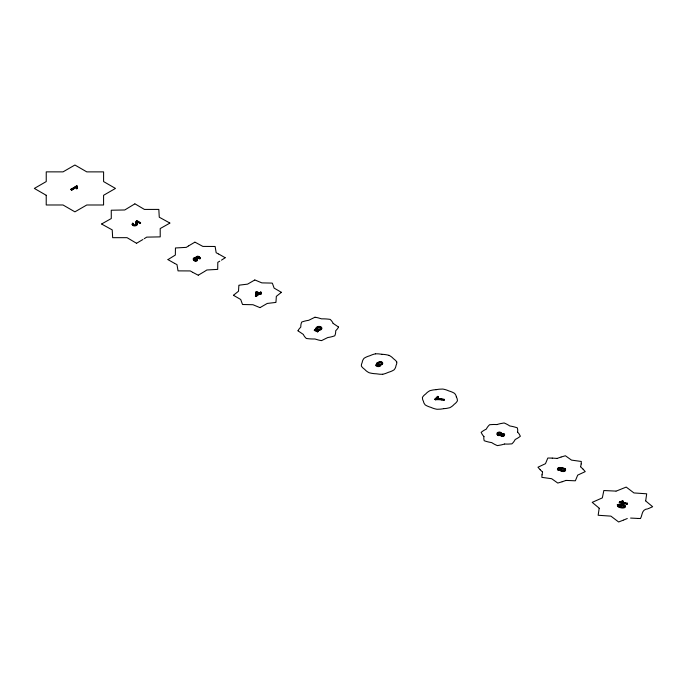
<?xml version="1.0" encoding="UTF-8"?>
<svg xmlns="http://www.w3.org/2000/svg" width="687" height="687" viewBox="0 0 687 687"><rect width="100%" height="100%" fill="white"/><g stroke="black" fill="none" stroke-linecap="round" stroke-linejoin="round"><path stroke-width="1.03" d="M317.102 328.025C320.108 331.649 323.036 325.638 317.171 326.883L317.171 327.347C323.955 326.273 318.536 332.663 317.102 328.025L316.269 327.751L314.345 330.456L317.626 331.881L318.21 331.435L315.573 329.82L316.561 328.644L315.573 330.284L318.21 331.435M382.616 363.483L382.607 363.586A3.134 1.812 0 0 1 382.075 364.479L381.345 364.926A2.43 1.4 0 0 1 380.443 365.166A2.593 1.503 0 0 1 379.954 365.201A2.198 1.271 0 0 1 379.044 365.106L378.623 364.977A2.43 1.4 0 0 1 377.721 364.393A2.276 1.314 0 0 1 377.584 363.912M382.616 363.011L382.607 363.114A3.134 1.812 0 0 1 382.075 364.007L381.345 364.462A2.43 1.4 0 0 1 380.443 364.694A2.593 1.503 0 0 1 379.954 364.737A2.198 1.271 0 0 1 379.044 364.634L378.623 364.505A2.379 1.374 0 0 1 377.79 363.955A2.276 1.314 0 0 1 377.584 363.449M317.102 328.523L316.269 328.214L314.345 330.456M581.176 463.914L581.314 461.466L571.498 460.11L565.401 455.764L561.185 457.001M542.026 474.837L541.863 477.362L551.678 478.719L557.775 483.055L561.992 481.819M581.168 464.026L580.661 466.713M542.034 474.803L542.558 472.115M500.574 434.785C500.857 437.336 506.748 435.257 503.906 433.488C498.41 433.634 506.13 433.128 504.232 435.824C503.262 436.666 500.96 436.692 500.565 435.438C500.694 434.21 497.92 435.936 497.062 434.459C495.516 431.754 502.231 430.955 501.647 433.986M261 293.675L259.549 293.675L256.071 296.509L255.435 296.2L256.019 291.949L256.62 291.537L259.368 292.877L260.656 292.009L261.429 292.387L260.15 293.727L261 294.148L260.15 293.263L260.15 293.727M255.435 296.2L256.019 291.949M256.354 295.41L256.783 292.327L258.767 293.761L256.354 295.41L258.767 293.289M645.694 500.763L646.69 493.807L633.938 492.94L626.209 487.083L616.153 491.136M599.184 508.311L598.154 515.259L610.906 516.135L618.635 521.983L623.367 520.136M501.639 433.574C497.757 429.504 494.64 437.507 500.583 435.206M627.36 503.691L621.374 502.446L621.374 501.982L627.36 503.219L627.36 503.691L627.025 504.232L619.348 502.635L619.562 501.819A5.015 2.894 0 0 0 622.207 500.909M619.348 502.635L619.562 501.819M627.025 504.232L627.36 503.219M565.324 470.226L564.912 470.604A2.336 1.348 0 0 1 564.345 470.878A2.645 1.529 0 0 1 563.555 471.076M565.324 470.689L564.912 471.076A2.336 1.348 0 0 1 564.345 471.351A2.645 1.529 0 0 1 563.555 471.54M197.375 258.767A2.087 1.202 0 0 1 196.748 258.183C196.164 256.105 200.793 256.732 198.998 258.724C202.364 258.99 198.406 254.774 196.456 256.603C194.842 257.067 196.911 259.334 197.495 258.827L197.495 258.364L196.98 258.776M558.608 470.466L559.089 469.513L558.608 470.466L557.81 470.045A2.009 1.159 0 0 1 557.475 469.273L558.033 468.465A2.508 1.443 0 0 1 559.364 467.941L561.932 468.208M434.965 399.07L435.652 399.774L434.965 399.07L437.722 396.365L438.572 396.657L436.494 399.173A11.842 6.836 0 0 1 444.257 399.868L444.283 399.379A11.842 6.836 0 0 0 436.511 398.769M434.965 399.542L437.722 396.365M438.572 396.657L436.494 399.173M441.552 399.886A10.906 6.295 0 0 1 443.742 400.375L444.283 399.379M443.742 400.375L444.283 399.843M199.917 258.982C201.643 256.629 195.031 255.873 195.984 258.252C190.29 257.178 194.842 263.679 197.272 260.27L193.863 259.351L194.55 260.425L197.272 260.734M199.05 258.681C200.261 257.797 197.727 256.62 196.808 257.771A2.087 1.202 0 0 0 197.375 258.303M233.511 295.221L238.501 291.228L238.87 285.268A38.961 22.491 0 0 1 239.909 285.071L247.578 284.143L254.722 280.021M281.395 292.327L276.329 296.372L275.959 302.332A38.961 22.491 0 0 1 274.92 302.529L267.243 303.448L260.098 307.578M377.498 363.423L376.751 365.372L378.443 366.042A1.984 1.142 0 0 0 379.215 365.742L380.014 366.111L379.233 365.286A1.984 1.142 0 0 1 378.46 365.596L376.751 364.9L377.575 363.354M317.626 331.881L318.21 330.971M136.035 223.086A13.792 7.961 0 0 1 136.206 224.417C135.674 226.616 131.492 224.967 133.527 223.395C128.246 224.778 139.65 227.758 136.953 222.141A4.01 2.31 0 0 1 136.988 221.463L139.925 223.095L140.595 222.682L136.67 220.493L136.009 221.875L136.61 220.536M132.703 223.026C129.869 226.882 139.495 227.088 136.945 222.562A4.01 2.31 0 0 1 136.988 221.935M256.019 292.422L256.62 291.537M256.62 292.009L259.368 293.349L260.656 292.009M256.071 296.509L259.549 293.675M260.15 293.263L261.429 292.387M259.549 294.139L261 294.148M168.057 259.54L175.348 255.049L175.451 247.973L186.306 247.363L188.401 246.006M225.216 257.737L221.472 260.141M204.752 271.348L206.847 269.991L217.702 269.381L217.805 262.305L219.771 261.172M133.527 223.395C131.724 224.881 136.095 225.877 136.181 223.945A13.792 7.961 0 0 0 136.035 222.614L135.974 221.901L136.069 222.614M188.607 245.877L194.782 242.228M204.194 271.691L198.371 275.126M144.244 238.681L146.726 237.127L160.226 236.878L160.191 228.565L169.921 223.095M380.014 365.647L379.344 365.973A2.061 1.194 0 0 1 377.773 366.094L376.304 365.527A2.37 1.365 0 0 1 375.909 365.106L376.965 362.848L379.877 361.594A2.439 1.408 0 0 1 380.701 361.645L381.646 361.92A2.396 1.383 0 0 1 382.625 363.011M380.014 366.111L379.344 366.437A2.061 1.194 0 0 1 377.773 366.557L376.304 365.999A2.37 1.365 0 0 1 375.909 365.57L376.965 363.32L379.877 362.058A2.439 1.408 0 0 1 380.701 362.109L381.646 362.392A2.396 1.383 0 0 1 382.625 363.483M142.922 239.497L136.739 243.172M137.005 221.463L139.925 223.558L140.595 222.682M70.916 189.269L76.755 185.868L77.219 186.134A5.101 2.946 0 0 0 77.545 187.929L76.772 188.822A6.295 3.633 0 0 1 76.188 187.499L76.188 187.036L71.637 190.153L70.916 189.269L71.637 189.681M70.916 189.741L76.755 185.868M71.637 190.153L76.188 187.499M76.772 188.822L77.459 187.955M134.746 203.927L124.759 209.973L111.26 210.222L111.285 218.535L101.745 223.91M197.272 260.27C193.622 262.632 191.141 256.595 196.01 257.823M648.614 508.526L652.65 506.723L645.634 500.909M647.987 508.801C641.383 509.325 642.663 514.872 640.456 518.53M627.283 518.53L623.676 520.016M314.878 317.265L308.686 320.314A23.006 13.285 0 0 0 301.722 322.048A30.4 17.553 0 0 0 300.82 327.012L299.188 328.858A27.944 16.136 0 0 0 298.021 330.773M321.619 340.58L327.811 337.523A23.006 13.285 0 0 0 334.775 335.788A30.4 17.553 0 0 0 335.668 330.825L337.377 328.91A28.519 16.471 0 0 0 338.519 327.046M557.114 458.435L560.987 457.07M566.062 480.393L562.189 481.759M559.639 467.976L558.368 468.68L559.02 469.487M623.598 506.954L621.812 506.851A12.701 7.334 0 0 1 619.726 506.396L618.652 505.967A1.417 0.816 0 0 1 619.373 504.602C624.56 503.382 628.682 508.99 621.082 507.813C618.36 507.839 615.612 504.481 619.279 506.92C622.697 509.093 629.627 505.752 622.053 504.301C618.996 503.442 613.225 506.01 621.16 504.765A12.272 7.085 0 0 1 623.255 505.22L624.389 505.701A1.46 0.842 0 0 1 623.624 507.006M623.598 507.427L621.812 507.324A12.701 7.334 0 0 1 619.726 506.869L618.592 506.388A1.417 0.816 0 0 1 619.373 505.074M559.579 467.907L562.206 468.13A12.632 7.291 0 0 1 563.22 468.379L565.092 469.204A2.645 1.529 0 0 1 565.324 470.698M619.399 505.125L621.16 505.237A12.272 7.085 0 0 1 623.255 505.684L624.389 506.173A1.46 0.842 0 0 1 623.624 507.47M640.086 518.513L639.357 518.487M638.987 518.47L637.699 518.419M552.202 458.109L547.822 458.023L545.478 463.691L537.955 467.212L540.085 469.659M552.262 458.109L556.917 458.401M637.321 518.41L630.589 518.067M615.887 491.102L603.847 490.527L602.336 497.886L592.203 502.352L599.201 508.174M566.26 480.419L575.354 480.806L577.698 475.129L585.23 471.617L583.083 469.178M381.895 354.286L378.7 353.891A17.999 10.391 0 0 0 375.463 353.839M623.186 501.132L622.276 500.943L622.276 501.407L623.186 501.596L623.186 501.132A6.192 3.572 0 0 1 621.374 501.982M619.348 502.171L627.025 503.769M196.001 258.252C192.171 259.343 194.868 258.329 196.954 259.222M561.932 468.671C560.738 467.924 556.942 468.663 559.089 469.985M437.722 396.837L438.572 397.12M254.868 279.952L261.867 282.881L272.189 283.096A38.961 22.491 0 0 1 272.533 283.688L274.13 288.119L281.275 292.25M259.961 307.639L252.953 304.719L242.631 304.504A38.961 22.491 0 0 1 242.296 303.903L240.699 299.472L233.46 295.307M198.998 258.26L199.848 258.57M558.608 470.002L557.81 469.573A2.009 1.159 0 0 1 557.475 468.809L558.033 468.002A2.508 1.443 0 0 1 559.364 467.469L562.206 467.658A12.632 7.291 0 0 1 563.22 467.916L565.092 468.732M314.345 329.983L317.626 331.417M132.703 223.49L133.527 223.868M260.656 292.473L261.429 292.851M258.767 293.761L256.783 292.327M255.435 295.728L256.071 296.045M194.945 242.142L202.863 246.418L215.125 246.478L216.173 252.747L218.526 253.958M198.208 275.212L192.695 272.31M174.601 263.379L176.98 264.607L178.036 270.876L190.29 270.936L192.283 272.078M218.741 254.07L225.07 257.642M174.378 263.258L167.954 259.634M333.152 323.405L338.442 326.969M136.67 220.965L140.595 223.155M169.732 222.974L159.264 217.212L158.826 209.415L144.433 209.432L134.944 203.824M76.755 186.34L77.219 186.598A5.101 2.946 0 0 0 77.545 188.401M136.541 243.284L127.052 237.668L112.659 237.685L112.221 229.896L101.573 224.022M298.012 330.842L303.345 334.44A23.006 13.285 0 0 0 306.35 338.468A30.4 17.553 0 0 0 314.947 338.983L318.27 339.962A28.519 16.471 0 0 0 321.499 340.623M580.609 466.834L582.971 469.066M542.558 472.021L540.197 469.771M136.069 223.077L135.992 222.631M562.112 468.723L562.112 468.251A2.405 1.383 0 0 0 561.09 468.457A2.241 1.297 0 0 0 560.403 468.946M379.233 365.286L379.233 365.759M317.969 327.295L317.969 327.768M316.269 327.751L316.269 328.214M315.573 329.82L315.573 330.284M260.399 294.088L260.399 294.56M259.368 292.877L259.368 293.349M196.637 259.823L196.637 260.287M139.925 223.095L139.925 223.558M77.219 186.134L77.219 186.598M483.966 436.606A26.819 15.483 0 0 0 483.811 438.71L484.18 440.719A28.141 16.248 0 0 0 491.746 442.617A29.258 16.892 0 0 0 497.405 445.614L501.115 444.944A29.988 17.312 0 0 0 504.602 443.991M483.94 436.528A30.108 17.381 0 0 1 482.291 434.51L481.149 432.355A29.258 16.892 0 0 1 486.336 429.092A28.141 16.248 0 0 1 489.608 424.721L493.103 424.497A26.836 15.492 0 0 1 496.753 424.575M496.907 424.592A29.988 17.312 0 0 1 500.385 423.639L504.103 422.969A29.258 16.892 0 0 1 509.754 425.966A28.141 16.248 0 0 1 517.328 427.855L517.715 429.873A26.836 15.492 0 0 1 517.577 431.977M517.551 432.071A29.988 17.312 0 0 1 519.209 434.081L520.36 436.219A29.258 16.892 0 0 1 515.173 439.491A28.141 16.248 0 0 1 511.892 443.854L508.406 444.077A26.836 15.492 0 0 1 504.756 444M436.065 389.684A16.969 9.798 0 0 0 432.896 390.01L430.01 390.645A18.747 10.82 0 0 0 425.7 393.986A17.561 10.142 0 0 0 422.402 397.49L422.634 399.413A18.729 10.812 0 0 0 423.484 401.328A16.909 9.764 0 0 0 424.059 403.226L425.167 404.883A18.747 10.82 0 0 0 430.938 407.374A17.561 10.142 0 0 0 437.018 409.28L440.341 409.143A18.669 10.777 0 0 0 443.647 408.653M436.193 389.684A18.669 10.777 0 0 1 439.5 389.185L442.814 389.057A17.561 10.142 0 0 1 448.894 390.955A18.747 10.82 0 0 1 454.674 393.445L455.782 395.111A16.969 9.798 0 0 1 456.34 396.94M456.348 397.017A18.669 10.777 0 0 1 457.198 398.924L457.43 400.779A17.561 10.142 0 0 1 454.133 404.351A18.747 10.82 0 0 1 449.83 407.683L446.945 408.327A16.969 9.798 0 0 1 443.768 408.645M375.342 353.865A20.696 11.954 0 0 0 372.345 354.707L369.572 355.832A17.364 10.022 0 0 0 364.05 358.305A19.245 11.112 0 0 0 362.195 362.418L361.525 364.204A17.896 10.331 0 0 0 361.414 366.128A20.825 12.023 0 0 0 362.899 367.931L364.857 369.537A17.364 10.022 0 0 0 369.142 372.723A19.245 11.112 0 0 0 376.27 373.797L379.473 374.192A17.999 10.391 0 0 0 382.702 374.252M381.895 354.294A19.245 11.112 0 0 1 389.022 355.359M389.022 355.359A17.364 10.022 0 0 1 393.299 358.554L395.257 360.151A20.696 11.954 0 0 1 396.717 361.886M396.76 361.955A17.999 10.391 0 0 1 396.665 363.818L395.978 365.664A19.245 11.112 0 0 1 394.123 369.786A17.364 10.022 0 0 1 388.593 372.251L385.819 373.385A20.696 11.954 0 0 1 382.822 374.226M314.998 317.222A28.519 16.471 0 0 1 318.227 317.875L321.55 318.854A30.4 17.553 0 0 1 330.138 319.378A23.006 13.285 0 0 1 333.135 323.405M623.161 501.587A6.192 3.572 0 0 1 621.374 502.446M622.207 501.373A5.015 2.894 0 0 1 619.571 502.317M563.641 471.522A2.465 1.426 0 0 1 562.868 471.557L560.858 471.042A2.405 1.383 0 0 1 560.3 470.561A2.542 1.468 0 0 1 560.163 470.294A2.198 1.271 0 0 1 560.18 469.753M561.09 468.929A2.405 1.383 0 0 1 562.164 468.671M560.18 469.668A2.542 1.468 0 0 1 560.403 469.324M560.403 469.41A2.241 1.297 0 0 1 561.064 468.972M565.083 468.714A2.645 1.529 0 0 1 565.324 470.226M563.641 471.05A2.465 1.426 0 0 1 562.868 471.084L560.858 470.569A2.405 1.383 0 0 1 560.3 470.097A2.542 1.468 0 0 1 560.163 469.822A2.198 1.271 0 0 1 560.18 469.29M560.18 469.195A2.542 1.468 0 0 1 560.403 468.852M435.652 399.293A13.113 7.574 0 0 1 441.526 399.465A10.906 6.295 0 0 1 443.742 399.911M435.652 399.765A13.113 7.574 0 0 1 441.526 399.937M317.119 326.849A2.705 1.563 0 0 1 320.065 326.523A2.705 1.563 0 0 1 321.722 327.965A2.8 1.614 0 0 1 319.592 329.726A2.8 1.614 0 0 1 316.329 328.687M317.119 327.321A2.705 1.563 0 0 1 320.065 326.986A2.705 1.563 0 0 1 321.722 328.429A2.8 1.614 0 0 1 319.592 330.189A2.8 1.614 0 0 1 316.329 329.159M76.798 188.35A6.295 3.633 0 0 1 76.188 187.027M46.227 195.288L46.218 204.984L63.024 204.984L74.909 211.845L86.777 204.992L103.574 204.992L103.582 195.288L115.468 188.427L103.591 181.574L103.6 171.879L86.794 171.879L74.909 165.017L63.032 171.87L46.244 171.862L46.235 181.566L34.35 188.427L46.227 195.288M561.966 470.896A1.786 1.03 0 0 0 564.688 470.045A1.786 1.03 0 0 0 562.052 469.109A1.786 1.03 0 0 0 561.966 470.896M561.966 470.423A1.786 1.03 0 0 0 564.688 469.573A1.786 1.03 0 0 0 562.052 468.637A1.786 1.03 0 0 0 561.966 470.423M498.376 434.897A1.675 0.97 0 0 0 500.943 434.107A1.675 0.97 0 0 0 498.479 433.222A1.675 0.97 0 0 0 498.376 434.897M498.376 434.424A1.675 0.97 0 0 0 500.943 433.643A1.675 0.97 0 0 0 498.479 432.75A1.675 0.97 0 0 0 498.376 434.424M501.896 435.73A1.322 0.764 0 0 0 503.889 435.086A1.322 0.764 0 0 0 501.931 434.407A1.322 0.764 0 0 0 501.896 435.73M501.896 435.257A1.322 0.764 0 0 0 503.889 434.613A1.322 0.764 0 0 0 501.931 433.935A1.322 0.764 0 0 0 501.896 435.257M379.078 364.496A1.795 1.039 0 0 0 381.783 363.612A1.795 1.039 0 0 0 379.095 362.702A1.795 1.039 0 0 0 379.078 364.496M379.078 364.033A1.795 1.039 0 0 0 381.783 363.14A1.795 1.039 0 0 0 379.095 362.238A1.795 1.039 0 0 0 379.078 364.033"/></g></svg>
